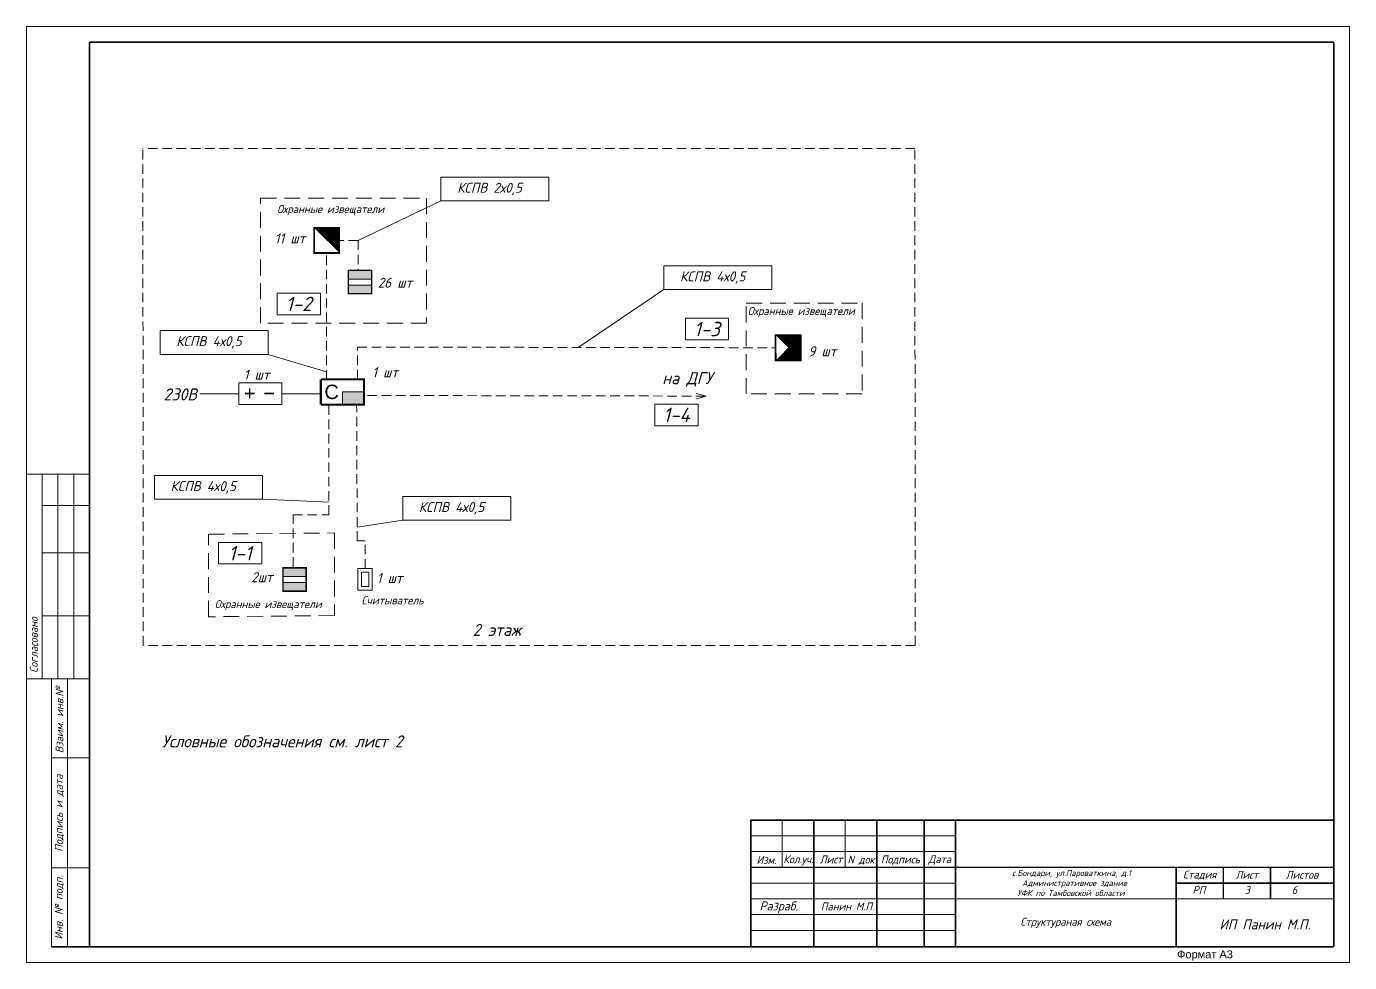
# Model space of a CAD drawing. Header units: inches. Extents: x 595 to 2125, y 393 to 1751.
# Drawn here: x 595.1 to 727.4, y 1390.5 to 1484.1 of the extents above; entities that cross this region are included whole.
import ezdxf

# ---------------------------------------------------------------- set-up
doc = ezdxf.new("R2010")
doc.units = ezdxf.units.IN
doc.header["$MEASUREMENT"] = 0
doc.linetypes.add('HIDDEN2', pattern=[4.7625, 3.175, -1.5875])
doc.linetypes.add('НЕВИДИМАЯ', pattern=[9.525, 6.35, -3.175])
doc.layers.get('0').transparency = 0.7
doc.layers.add('DESC', color=7, linetype='Continuous')
doc.styles.get("Standard").update_dxf_attribs({"font": 'GOST_Common Italic_0.ttf'})

# ---------------------------------------------------------------- blocks, each defined once
blk = doc.blocks.new('Звуковой')
blk.add_lwpolyline([(0.1, 2.9, 0, 4, 0), (1.5, 1.51, 4, 4, 0)], format="xyseb")
at = {"const_width": 0.2}
blk.add_lwpolyline([(0, 0), (0, 3), (3, 3), (3, 0)], close=True, dxfattribs=at)
blk = doc.blocks.new('Объем')
at = {"const_width": 0.2}
blk.add_lwpolyline([(0, 0), (0, 3), (3, 3), (3, 0)], close=True, dxfattribs=at)
for points in [[(0.21, 2.94), (0.21, 0.09)], [(0.41, 2.94), (0.41, 0.09)], [(0.61, 2.94), (0.61, 0.09)], [(0.8, 2.94), (0.8, 0.09)], [(1.01, 2.94), (1.01, 0.09)], [(1.21, 2.94), (1.21, 0.09)], [(1.39, 1.52), (2.81, 2.97)], [(1.39, 2.94), (1.39, 0.09)], [(1.39, 1.48), (2.82, 0.03)], [(1.56, 2.93), (1.56, 1.76)], [(1.76, 2.94), (1.76, 1.94)], [(1.94, 2.95), (1.94, 2.15)], [(2.13, 2.93), (2.13, 2.33)], [(2.3, 2.93), (2.3, 2.52)], [(2.49, 2.94), (2.49, 2.7)], [(1.56, 0.09), (1.56, 1.25)], [(1.74, 0.06), (1.74, 1.05)], [(1.94, 0.06), (1.94, 0.87)], [(2.13, 0.05), (2.13, 0.66)], [(2.31, 0.06), (2.31, 0.48)], [(2.49, 0.07), (2.49, 0.29)]]:
    blk.add_lwpolyline(points, dxfattribs=at)

msp = doc.modelspace()

# ---------------------------------------------------------------- hatches: boundary and pattern name
at = {"layer": 'DESC', "lineweight": 15}
h = msp.add_hatch(color=0, dxfattribs=at)
h.dxf.hatch_style = 1
h.paths.add_polyline_path([(627.26, 1458.21), (627.26, 1457.35), (629.59, 1457.35), (629.59, 1458.21)])
h.paths.add_polyline_path([(629.59, 1458.81), (629.59, 1459.68), (627.26, 1459.68), (627.26, 1458.81)])
at = {"layer": 'DESC'}
msp.add_hatch(color=0, dxfattribs=at).paths.add_polyline_path([(626.67, 1447.52), (626.67, 1446.26), (628.83, 1446.26), (628.83, 1447.52)])
at = {"layer": 'DESC', "lineweight": 15}
h = msp.add_hatch(color=0, dxfattribs=at)
h.dxf.hatch_style = 1
h.paths.add_polyline_path([(620.73, 1428.48), (620.73, 1427.62), (623.05, 1427.62), (623.05, 1428.48)])
h.paths.add_polyline_path([(623.05, 1429.08), (623.05, 1429.95), (620.73, 1429.95), (620.73, 1429.08)])

# ---------------------------------------------------------------- linework, layer by layer
at = {"layer": 'DESC', "color": 7, "lineweight": 15}
for p, q in [((595.07, 1390.5), (595.07, 1484.05)), ((595.07, 1484.05), (727.37, 1484.05)), ((727.37, 1484.05), (727.37, 1390.5)), ((670.65, 1404.73), (670.65, 1400.01)), ((676.95, 1404.73), (676.95, 1400.01)), ((667.5, 1403.16), (687.98, 1403.16)), ((667.5, 1401.58), (687.98, 1401.58)), ((667.5, 1398.43), (687.98, 1398.43)), ((667.5, 1396.86), (687.98, 1396.86)), ((687.98, 1396.86), (725.78, 1396.86)), ((667.5, 1395.28), (687.98, 1395.28)), ((667.5, 1393.71), (687.98, 1393.71)), ((727.37, 1390.5), (595.07, 1390.5))]:
    msp.add_line(p, q, dxfattribs=at)
at = {"layer": 'DESC', "color": 0, "linetype": 'HIDDEN2', "lineweight": 15, "ltscale": 0.3}
for p, q in [((683.91, 1471.86), (606.72, 1471.87)), ((606.74, 1422.19), (606.72, 1471.86)), ((683.94, 1422.19), (683.91, 1471.86)), ((628.24, 1462.67), (626.35, 1462.67)), ((628.24, 1462.67), (628.24, 1459.77)), ((625.09, 1448.78), (625.09, 1461.41)), ((628.17, 1448.78), (628.17, 1452.01)), ((628.17, 1452.01), (669.99, 1451.94)), ((625.32, 1435.24), (625.32, 1446.26)), ((628.15, 1432.64), (628.09, 1446.26)), ((629.16, 1447.17), (663.04, 1447.11)), ((621.74, 1430.05), (621.74, 1435.24)), ((621.74, 1435.24), (625.32, 1435.24)), ((628.15, 1432.64), (628.93, 1432.64)), ((628.93, 1429.87), (628.93, 1432.64)), ((683.94, 1422.19), (606.71, 1422.19))]:
    msp.add_line(p, q, dxfattribs=at)
at = {"layer": 'DESC', "color": 0, "lineweight": 15}
for p, q in [((636.52, 1466.62), (628.24, 1462.67)), ((658.8, 1457.76), (650.25, 1451.97)), ((619.24, 1451.28), (625.09, 1449.52)), ((663.04, 1447.11), (662.05, 1447.36)), ((612.41, 1447.34), (616.3, 1447.34)), ((620.62, 1447.34), (624.51, 1447.34)), ((628.83, 1447.17), (628.83, 1447.17)), ((663.04, 1447.11), (662.05, 1446.83)), ((618.67, 1436.79), (625.32, 1436.51)), ((632.7, 1434.7), (628.14, 1434.01))]:
    msp.add_line(p, q, dxfattribs=at)
at = {"layer": 'DESC', "lineweight": 15}
for p, q in [((601.37, 1439.32), (595.07, 1439.32)), ((596.65, 1439.32), (596.65, 1418.85)), ((598.22, 1439.32), (598.22, 1418.85)), ((599.8, 1439.32), (599.8, 1418.85)), ((601.37, 1436.17), (596.65, 1436.17)), ((601.37, 1431.45), (596.65, 1431.45)), ((601.37, 1425.15), (596.65, 1425.15)), ((601.37, 1418.85), (595.07, 1418.85)), ((597.59, 1418.85), (597.59, 1392.07)), ((597.59, 1418.85), (601.37, 1418.85)), ((599.17, 1418.85), (599.17, 1392.07)), ((597.59, 1410.97), (601.37, 1410.97)), ((597.59, 1399.95), (601.37, 1399.95))]:
    msp.add_line(p, q, dxfattribs=at)
at = {"layer": 'DESC', "color": 7, "lineweight": 15, "const_width": 0.158}
for points in [[(601.37, 1482.48), (601.37, 1392.07), (725.8, 1392.07)], [(725.8, 1482.48), (601.37, 1482.48)], [(725.8, 1392.07), (725.8, 1482.48)], [(667.5, 1404.73), (667.5, 1392.13)], [(667.5, 1404.73), (725.78, 1404.73)], [(673.8, 1404.73), (673.8, 1392.07)], [(680.1, 1404.73), (680.1, 1392.13)], [(684.83, 1404.73), (684.83, 1392.13)], [(687.98, 1404.73), (687.98, 1392.13)], [(667.5, 1400.01), (725.78, 1400.01)], [(710.03, 1392.07), (710.03, 1400.01)], [(714.75, 1396.86), (714.75, 1400.01)], [(719.48, 1396.86), (719.48, 1400.01)], [(710.03, 1398.43), (725.78, 1398.43)]]:
    msp.add_lwpolyline(points, dxfattribs=at)
at = {"layer": 'DESC', "color": 0, "lineweight": 15}
for points in [[(636.52, 1468.98), (647.32, 1468.98), (647.32, 1466.62), (636.52, 1466.62)], [(627.26, 1459.68), (629.59, 1459.68), (629.59, 1458.81), (627.26, 1458.81)], [(658.8, 1460.12), (669.6, 1460.12), (669.6, 1457.76), (658.8, 1457.76)], [(629.59, 1457.35), (627.26, 1457.35), (627.26, 1458.21), (629.59, 1458.21)], [(608.44, 1453.65), (619.24, 1453.65), (619.24, 1451.28), (608.44, 1451.28)], [(616.3, 1446.26), (620.62, 1446.26), (620.62, 1448.42), (616.3, 1448.42)], [(607.87, 1439.16), (618.67, 1439.16), (618.67, 1436.79), (607.87, 1436.79)], [(632.7, 1437.07), (643.5, 1437.07), (643.5, 1434.7), (632.7, 1434.7)], [(620.73, 1429.95), (623.05, 1429.95), (623.05, 1429.08), (620.73, 1429.08)], [(623.05, 1427.62), (620.73, 1427.62), (620.73, 1428.48), (623.05, 1428.48)]]:
    msp.add_lwpolyline(points, close=True, dxfattribs=at)
at = {"layer": 'DESC', "color": 0, "linetype": 'HIDDEN2', "lineweight": 15, "ltscale": 0.5}
for points in [[(618.49, 1466.88), (635.08, 1466.88), (635.08, 1454.41), (618.49, 1454.41)], [(667.05, 1456.4), (678.64, 1456.4), (678.64, 1447.32), (667.05, 1447.32)], [(613.28, 1433.31), (625.88, 1433.43), (625.88, 1425.17), (613.28, 1425.05)]]:
    msp.add_lwpolyline(points, close=True, dxfattribs=at)
at = {"layer": 'DESC', "color": 0, "lineweight": 15}
for points, const_width in [([(627.26, 1459.68), (629.59, 1459.68), (629.59, 1457.35), (627.26, 1457.35), (627.26, 1459.68)], 0.155), ([(624.51, 1448.78), (624.51, 1446.26)], 0.216), ([(624.51, 1448.78), (628.83, 1448.78), (628.83, 1446.26), (624.51, 1446.26)], 0.216), ([(620.73, 1429.95), (623.05, 1429.95), (623.05, 1427.62), (620.73, 1427.62), (620.73, 1429.95)], 0.155)]:
    msp.add_lwpolyline(points, dxfattribs=dict(at, const_width=const_width))
for points in [[(620.14, 1457.4), (624.46, 1457.4), (624.46, 1455.24), (620.14, 1455.24), (620.14, 1457.4)], [(660.96, 1454.89), (665.28, 1454.89), (665.28, 1452.73), (660.96, 1452.73), (660.96, 1454.89)], [(628.83, 1447.52), (626.67, 1447.52)], [(626.67, 1447.52), (626.67, 1446.26)], [(626.67, 1446.26), (626.67, 1446.26)], [(657.91, 1446.31), (662.23, 1446.31), (662.23, 1444.15), (657.91, 1444.15), (657.91, 1446.31)], [(614.28, 1432.49), (618.6, 1432.49), (618.6, 1430.33), (614.28, 1430.33), (614.28, 1432.49)], [(628.21, 1429.87), (629.65, 1429.87), (629.65, 1427.71), (628.21, 1427.71), (628.21, 1429.87)], [(628.58, 1429.51), (629.3, 1429.51), (629.3, 1428.07), (628.58, 1428.07), (628.58, 1429.51)]]:
    msp.add_lwpolyline(points, dxfattribs=at)
at = {"layer": 'DESC', "color": 0, "linetype": 'НЕВИДИМАЯ', "lineweight": 15, "const_width": 0.144}
for points in [[(616.91, 1447.37), (617.89, 1447.37)], [(617.39, 1447.88), (617.39, 1446.9)], [(618.87, 1447.37), (619.84, 1447.37)]]:
    msp.add_lwpolyline(points, dxfattribs=at)
at = {"layer": 'DESC', "lineweight": 15, "const_width": 0.158}
msp.add_lwpolyline([(597.59, 1392.07), (601.37, 1392.07)], dxfattribs=at)

# ---------------------------------------------------------------- block references
at = {"layer": 'DESC', "color": 0}
for name, p, xscale, yscale, zscale, rotation in [('Звуковой', (623.83, 1463.93), 0.8399951999999031, 0.8399951999999031, 0.8399951999999031, 270), ('Объем', (672.51, 1450.68), -0.8399520000001008, 0.8399520000000122, 0.8399520000000001, 0.05815664228504325)]:
    msp.add_blockref(name, p, dxfattribs=dict(at, xscale=xscale, yscale=yscale, zscale=zscale, rotation=rotation))

# ---------------------------------------------------------------- texts
at = {"layer": 'DESC', "color": 7}
for s, p in [('Кол.уч.', (670.75, 1400.42)), ('Лист', (674.4, 1400.41)), ('N док.', (677.17, 1400.39)), ('РП', (711.68, 1397.35)), ('3', (716.88, 1397.35)), ('6', (721.6, 1397.35))]:
    msp.add_text(s, height=0.787, dxfattribs=at).set_placement(p)
at = {"layer": 'DESC', "color": 0, "attachment_point": 1}
for s, width, heights, insert, char_height in [('КСПВ 2х0,5 ', 9.1713, [1.06], (638.14, 1468.43), 1), ('Охранные извещатели', 15.8242, [1.22], (620.14, 1466.2), 0.8), ('11 шт ', 6.4521, [0], (619.9, 1463.37), 1), ('КСПВ 4х0,5 ', 9.1713, [1.06], (660.42, 1459.57), 1), ('26 шт', 6.4521, [0], (630.2, 1458.94), 1), ('\\pt2.4;Охранные извещатели', 15.8242, [1.22], (667.2, 1456.01), 0.8), ('КСПВ 4х0,5 ', 9.1713, [1.06], (610.05, 1453.1), 1), ('9 шт ', 6.4521, [0], (673.26, 1452.09), 1), ('1 шт ', 6.4521, [0], (616.8, 1449.75), 1), ('1 шт ', 6.4521, [0], (629.65, 1449.99), 1), ('на ДГУ', 6.1092, [1.24], (658.65, 1449.5), 1.2), ('230В', 0.7525, [0], (608.79, 1447.88), 1.2), ('КСПВ 4х0,5 ', 9.1713, [1.06], (609.48, 1438.61), 1), ('КСПВ 4х0,5 ', 9.1713, [1.06], (634.31, 1436.52), 1), ('2шт ', 6.4521, [0], (617.55, 1429.51), 1), ('1 шт ', 6.4521, [0], (630.11, 1429.43), 1), ('Охранные извещатели', 15.8242, [1.22], (613.9, 1426.72), 0.8), ('Считыватель', 15.8242, [1.22], (628.58, 1427.09), 0.8), ('2 этаж', 37.2731, [2.89], (639.7, 1424.34), 1.2), ('Условные обозначения см. лист 2', 37.2731, [2.89], (608.63, 1413.2), 1.2)]:
    msp.add_mtext_dynamic_manual_height_columns(s, width=width, gutter_width=1, heights=heights, dxfattribs=dict(at, insert=insert, char_height=char_height))
at = {"layer": 'DESC', "color": 0, "attachment_point": 5}
for s, insert, char_height, width in [('1-2', (622.3, 1456.32), 1.44, 4.32), ('1-3', (663.12, 1453.81), 1.44, 4.32), ('{\\fArial|b0|i0|c204|p34;C}', (625.59, 1447.52), 1.44, 2.16), ('1-4', (660.07, 1445.23), 1.44, 4.32), ('1-1', (616.44, 1431.41), 1.44, 4.32), ('Стадия', (712.39, 1399.22), 0.787, 4.725), ('Лист', (717.11, 1399.26), 0.787, 5.67), ('Листов', (722.62, 1399.26), 0.787, 5.3325)]:
    msp.add_mtext(s, dxfattribs=dict(at, insert=insert, char_height=char_height, width=width))
at = {"layer": 'DESC', "char_height": 0.7875, "attachment_point": 1, "rotation": 90}
for s, insert, width in [('Cогласовано', (595.41, 1419.43), 9.4622), ('Взаим. инв.№', (597.98, 1411.42), 14.4387), ('Подпись и дата', (597.92, 1401.57), 11.3549), ('Инв. № подп.', (597.91, 1392.8), 13.2391)]:
    msp.add_mtext(s, dxfattribs=dict(at, insert=insert, width=width))
at = {"layer": 'DESC', "attachment_point": 5}
for s, insert, char_height, width in [('Изм.', (669.07, 1400.74), 0.787, 3.15), ('Подпись', (682.46, 1400.74), 0.787, 4.725), ('Дата', (686.4, 1400.74), 0.787, 3.15), ('Структураная схема', (699, 1394.46), 0.7875, 22.05)]:
    msp.add_mtext(s, dxfattribs=dict(at, insert=insert, char_height=char_height, width=width))
at = {"layer": 'DESC', "color": 0, "lineweight": 15, "insert": (669.88, 1399.74), "char_height": 0.6, "attachment_point": 1}
msp.add_mtext_dynamic_manual_height_columns('\\pi23.73776;c.Бондари, ул.Пароваткина, д.1\\P\\pi24.36617; Административное здание \\P\\pi24.27003;УФК по Тамбовской области', width=59.1919, gutter_width=1, heights=[0], dxfattribs=at)
at = {"layer": 'DESC', "color": 0, "lineweight": 15, "insert": (670.3, 1396.03), "char_height": 0.9, "width": 7.0924, "attachment_point": 5}
msp.add_mtext('Разраб.', dxfattribs=at)
at = {"layer": 'DESC', "lineweight": 15, "insert": (677.18, 1396.1), "char_height": 0.787, "width": 6.3, "attachment_point": 5}
msp.add_mtext('Панин М.П.', dxfattribs=at)
at = {"layer": 'DESC', "lineweight": 15, "insert": (709.56, 1394.81), "char_height": 1, "attachment_point": 1}
msp.add_mtext_dynamic_manual_height_columns('\\pi4.80835;ИП Панин М.П.', width=17.9743, gutter_width=1, heights=[1.74], dxfattribs=at)
at = {"layer": 'DESC', "linetype": 'НЕВИДИМАЯ', "insert": (710.13, 1391.71), "char_height": 0.7875, "width": 9.1777, "attachment_point": 1}
msp.add_mtext('{\\fArial|b0|i0|c204|p34;Формат А3}', dxfattribs=at)

doc.saveas('drawing.dxf')
